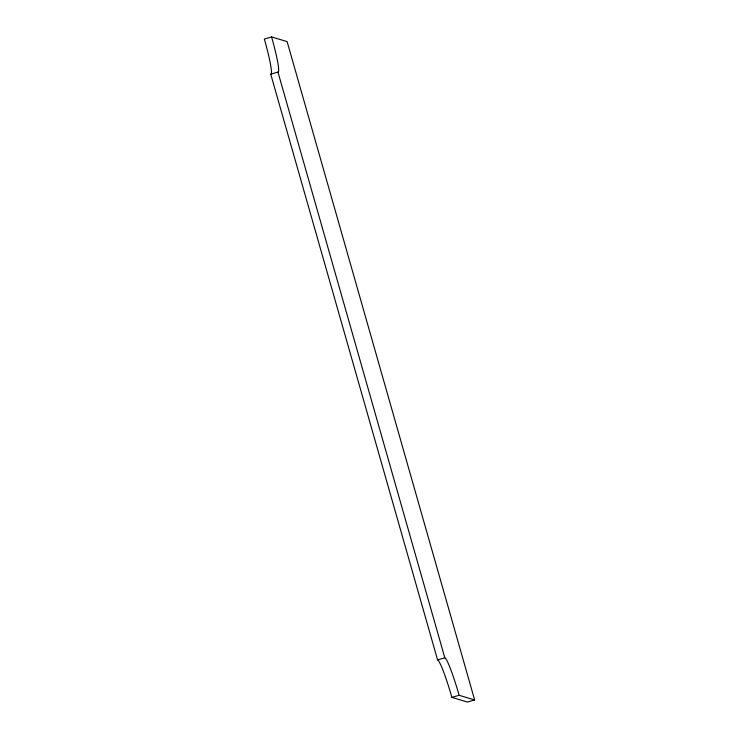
<?xml version="1.0" encoding="UTF-8"?>
<svg xmlns="http://www.w3.org/2000/svg" width="739" height="739" viewBox="0 0 739 739"><rect width="100%" height="100%" fill="white"/><g stroke="black" fill="none" stroke-linecap="round" stroke-linejoin="round"><path stroke-width="1.11" d="M271.592 36.95L264.359 39.056A37.809 3.483 73.8 0 1 270.733 74.159L437.58 659.909A37.809 3.483 73.8 0 1 451.889 697.394L467.408 702.05L474.641 699.944L287.111 41.606L271.592 36.95A37.809 3.483 73.8 0 1 277.956 72.062L444.813 657.802A37.809 3.483 73.8 0 1 459.122 695.297L474.641 699.944M270.733 74.159L277.956 72.062M437.58 659.909L444.813 657.802M451.889 697.394L459.122 695.297"/></g></svg>
